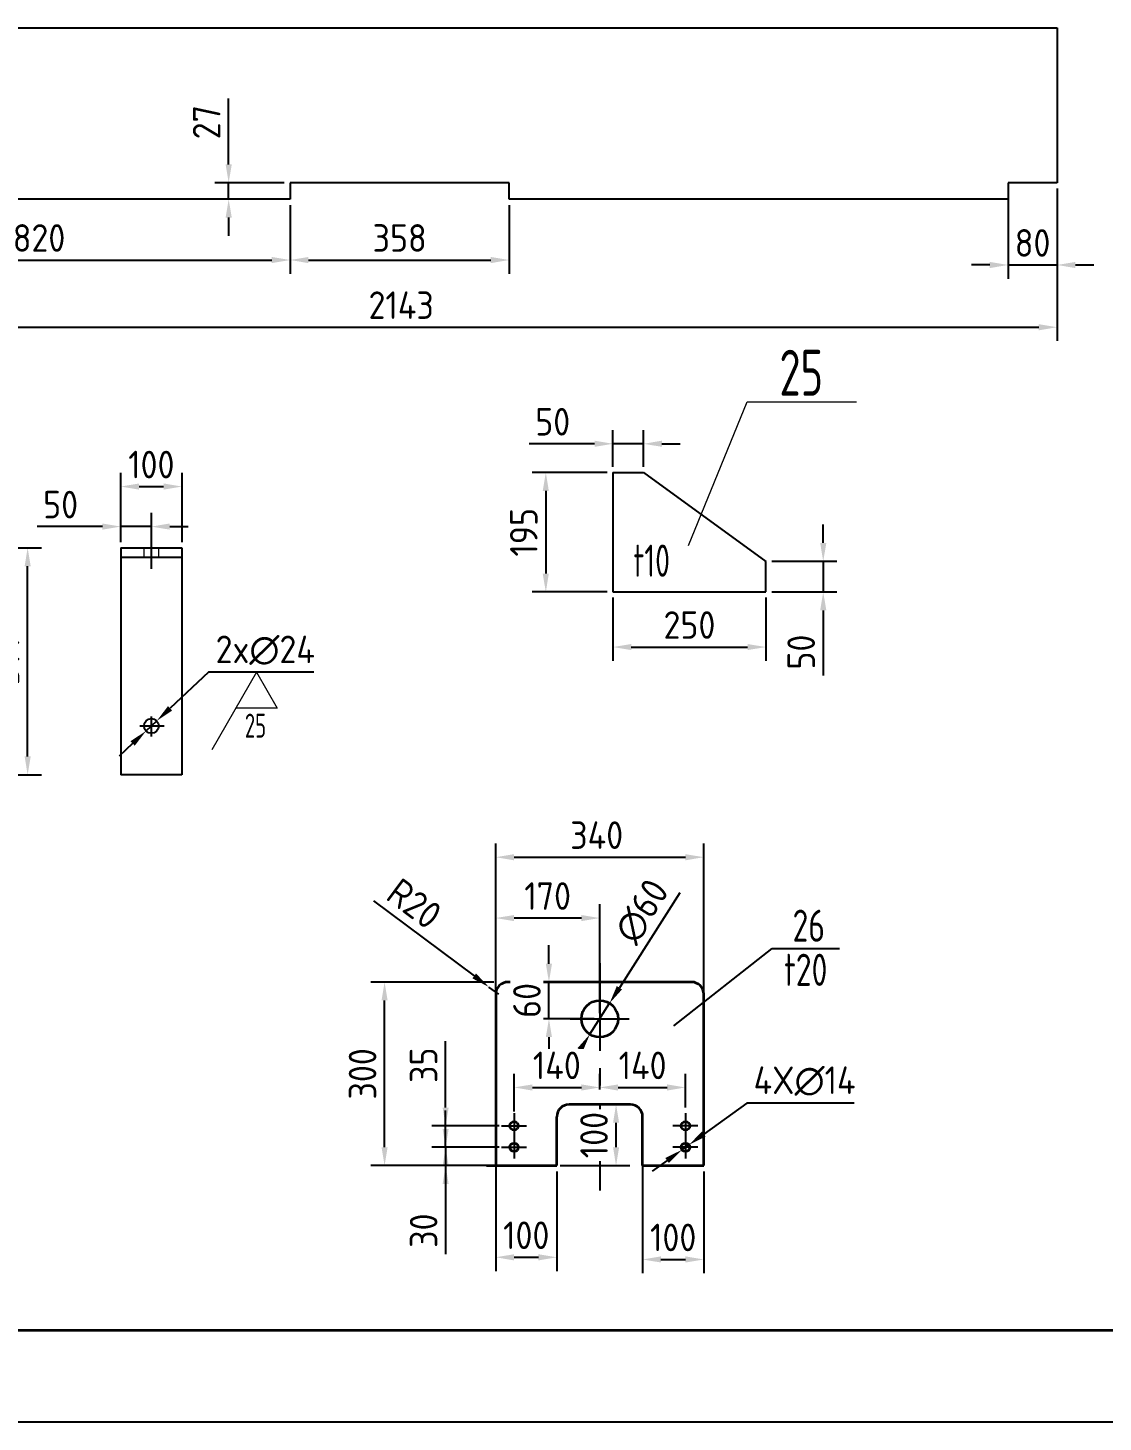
# Model space of a CAD drawing. Header units: millimetres. Extents: x 1747 to 2588, y -325 to 269.
# Drawn here: x 2200.6 to 2317.7, y -324.6 to -172.7 of the extents above; entities that cross this region are included whole.
import ezdxf
from ezdxf.enums import TextEntityAlignment as Align

# ---------------------------------------------------------------- set-up
doc = ezdxf.new("R2010")
doc.units = ezdxf.units.MM
doc.linetypes.add('CENTER', pattern=[50.8, 31.75, -6.35, 6.35, -6.35])
doc.linetypes.add('DASHED', pattern=[0.75, 0.5, -0.25])
for name, color, linetype, lineweight in [('1粗实线', 7, 'Continuous', 35), ('4虚线', 2, 'DASHED', 18), ('6标注', 6, 'Continuous', 18), ('中心线', 1, 'CENTER', 25)]:
    doc.layers.add(name, color=color, linetype=linetype, lineweight=lineweight)
for name, color, linetype in [('2细实线', 3, 'Continuous'), ('3中心线', 1, 'CENTER'), ('细实线', 2, 'Continuous')]:
    doc.layers.add(name, color=color, linetype=linetype)
doc.styles.add('GB字体', font='isocp.shx', dxfattribs={"width": 0.7, "bigfont": 'gbcbig.shx'})
doc.styles.add('wh_1', font='isocp.shx', dxfattribs={"bigfont": 'gbcbig.shx'})
doc.dimstyles.new('ISO-15', dxfattribs={"dimtxt": 3, "dimasz": 2, "dimexe": 1.5, "dimexo": 0.625, "dimgap": 0.9, "dimtad": 1, "dimlfac": 15, "dimdsep": 46, "dimtxsty": 'wh_1', "dimcen": 2.5, "dimadec": 0, "dimazin": 0, "dimtfac": 1, "dimtmove": 0, "dimatfit": 3, "dimfxl": 0.2, "dimtfill": 1, "dimarcsym": 0})
doc.dimstyles.new('ISO-15$3', dxfattribs={"dimtxt": 3, "dimasz": 2, "dimexe": 1.5, "dimexo": 0.625, "dimgap": 0.9, "dimtad": 1, "dimtih": 1, "dimtoh": 1, "dimlfac": 15, "dimdsep": 46, "dimtxsty": 'wh_1', "dimcen": 2.5, "dimadec": 0, "dimazin": 0, "dimtfac": 1, "dimtmove": 0, "dimatfit": 3, "dimfxl": 0.2, "dimtfill": 1, "dimarcsym": 0})

# ---------------------------------------------------------------- blocks, each defined once
blk = doc.blocks.new('WH_图框_A1')
at = {"layer": '1粗实线'}
blk.add_line((-806, 0), (0, 0), dxfattribs=at)
at = {"layer": '2细实线'}
blk.add_line((10, -10), (-831, -10), dxfattribs=at)
blk = doc.blocks.new('*D103')
at = {"layer": '6标注', "color": 0, "lineweight": -2, "ltscale": 0.2, "transparency": 16777216}
for p, q in [((2174.49, -192.03), (2174.49, -199.52)), ((2229.16, -192.03), (2229.16, -199.52)), ((2176.49, -198.02), (2227.16, -198.02))]:
    blk.add_line(p, q, dxfattribs=at)
at = {"layer": '6标注', "color": 0, "ltscale": 0.2, "transparency": 16777216}
for points in [[(2176.49, -197.69), (2176.49, -198.36), (2174.49, -198.02)], [(2227.16, -197.69), (2227.16, -198.36), (2229.16, -198.02)]]:
    blk.add_solid(points, dxfattribs=at)
at = {"layer": 'Defpoints', "color": 0, "ltscale": 0.2, "transparency": 16777216}
for p in [(2174.49, -191.4), (2229.16, -191.4), (2229.16, -198.02)]:
    blk.add_point(p, dxfattribs=at)
at = {"layer": '6标注', "color": 0, "ltscale": 0.2, "transparency": 16777216, "insert": (2201.82, -195.62), "char_height": 3, "attachment_point": 5, "style": 'wh_1', "bg_fill": 3, "box_fill_scale": 1.1, "bg_fill_color": 256, "bg_fill_true_color": 13158600, "bg_fill_transparency": 0}
blk.add_mtext('820', dxfattribs=at)
blk = doc.blocks.new('*D104')
at = {"layer": '6标注', "color": 0, "lineweight": -2, "ltscale": 0.2, "transparency": 16777216}
for p, q in [((2229.16, -192.03), (2229.16, -199.52)), ((2253.02, -192.03), (2253.02, -199.52)), ((2231.16, -198.02), (2251.02, -198.02))]:
    blk.add_line(p, q, dxfattribs=at)
at = {"layer": '6标注', "color": 0, "ltscale": 0.2, "transparency": 16777216}
for points in [[(2231.16, -197.69), (2231.16, -198.36), (2229.16, -198.02)], [(2251.02, -197.69), (2251.02, -198.36), (2253.02, -198.02)]]:
    blk.add_solid(points, dxfattribs=at)
at = {"layer": 'Defpoints', "color": 0, "ltscale": 0.2, "transparency": 16777216}
for p in [(2229.16, -191.4), (2253.02, -191.4), (2253.02, -198.02)]:
    blk.add_point(p, dxfattribs=at)
at = {"layer": '6标注', "color": 0, "ltscale": 0.2, "transparency": 16777216, "insert": (2241.09, -195.62), "char_height": 3, "attachment_point": 5, "style": 'wh_1', "bg_fill": 3, "box_fill_scale": 1.1, "bg_fill_color": 256, "bg_fill_true_color": 13158600, "bg_fill_transparency": 0}
blk.add_mtext('358', dxfattribs=at)
blk = doc.blocks.new('*D106')
at = {"layer": '6标注', "color": 0, "lineweight": -2, "ltscale": 0.2, "transparency": 16777216}
for p, q in [((2169.82, -190.23), (2169.82, -206.84)), ((2312.69, -190.23), (2312.69, -206.84)), ((2171.82, -205.34), (2310.69, -205.34))]:
    blk.add_line(p, q, dxfattribs=at)
at = {"layer": '6标注', "color": 0, "ltscale": 0.2, "transparency": 16777216}
for points in [[(2171.82, -205.01), (2171.82, -205.68), (2169.82, -205.34)], [(2310.69, -205.01), (2310.69, -205.68), (2312.69, -205.34)]]:
    blk.add_solid(points, dxfattribs=at)
at = {"layer": 'Defpoints', "color": 0, "ltscale": 0.2, "transparency": 16777216}
for p in [(2169.82, -189.6), (2312.69, -189.6), (2312.69, -205.34)]:
    blk.add_point(p, dxfattribs=at)
at = {"layer": '6标注', "color": 0, "ltscale": 0.2, "transparency": 16777216, "insert": (2241.26, -202.94), "char_height": 3, "attachment_point": 5, "style": 'wh_1', "bg_fill": 3, "box_fill_scale": 1.1, "bg_fill_color": 256, "bg_fill_true_color": 13158600, "bg_fill_transparency": 0}
blk.add_mtext('2143', dxfattribs=at)
blk = doc.blocks.new('*D108')
at = {"layer": '6标注', "color": 0, "lineweight": -2, "ltscale": 0.2, "transparency": 16777216}
for p, q in [((2307.36, -190.23), (2307.36, -200.06)), ((2312.69, -190.23), (2312.69, -200.06)), ((2305.36, -198.56), (2303.36, -198.56)), ((2307.36, -198.56), (2312.69, -198.56)), ((2314.69, -198.56), (2316.69, -198.56))]:
    blk.add_line(p, q, dxfattribs=at)
at = {"layer": '6标注', "color": 0, "ltscale": 0.2, "transparency": 16777216}
for points in [[(2305.36, -198.23), (2305.36, -198.9), (2307.36, -198.56)], [(2314.69, -198.23), (2314.69, -198.9), (2312.69, -198.56)]]:
    blk.add_solid(points, dxfattribs=at)
at = {"layer": 'Defpoints', "color": 0, "ltscale": 0.2, "transparency": 16777216}
for p in [(2307.36, -189.6), (2312.69, -189.6)]:
    blk.add_point(p, dxfattribs=at)
at = {"layer": '6标注', "color": 0, "ltscale": 0.2, "transparency": 16777216, "insert": (2310.02, -196.16), "char_height": 3, "attachment_point": 5, "style": 'wh_1', "bg_fill": 3, "box_fill_scale": 1.1, "bg_fill_color": 256, "bg_fill_true_color": 13158600, "bg_fill_transparency": 0}
blk.add_mtext('80', dxfattribs=at)
at = {"layer": 'Defpoints', "color": 0, "ltscale": 0.2, "transparency": 16777216}
blk.add_point((2312.69, -198.56), dxfattribs=at)
blk = doc.blocks.new('*D87')
at = {"layer": '6标注', "color": 0, "lineweight": -2, "ltscale": 0.2, "transparency": 16777216}
for p, q in [((2222.47, -187.6), (2222.47, -180.43)), ((2228.53, -189.6), (2220.97, -189.6)), ((2222.47, -191.4), (2222.47, -189.6)), ((2228.53, -191.4), (2220.97, -191.4)), ((2222.47, -193.4), (2222.47, -195.4))]:
    blk.add_line(p, q, dxfattribs=at)
at = {"layer": '6标注', "color": 0, "ltscale": 0.2, "transparency": 16777216}
for points in [[(2222.14, -187.6), (2222.81, -187.6), (2222.47, -189.6)], [(2222.14, -193.4), (2222.81, -193.4), (2222.47, -191.4)]]:
    blk.add_solid(points, dxfattribs=at)
at = {"layer": 'Defpoints', "color": 0, "ltscale": 0.2, "transparency": 16777216}
for p in [(2229.16, -189.6), (2222.47, -191.4), (2229.16, -191.4)]:
    blk.add_point(p, dxfattribs=at)
at = {"layer": '6标注', "color": 0, "ltscale": 0.2, "transparency": 16777216, "insert": (2220.07, -183.01), "char_height": 3, "attachment_point": 5, "rotation": 90, "style": 'wh_1', "bg_fill": 3, "box_fill_scale": 1.1, "bg_fill_color": 256, "bg_fill_true_color": 13158600, "bg_fill_transparency": 0}
blk.add_mtext('27', dxfattribs=at)
blk = doc.blocks.new('*D72')
at = {"layer": '6标注', "color": 0, "lineweight": -2, "ltscale": 0.2, "transparency": 16777216}
for p, q in [((2185.27, -229.37), (2202.08, -229.37)), ((2200.58, -252.1), (2200.58, -231.37)), ((2190, -254.1), (2202.08, -254.1))]:
    blk.add_line(p, q, dxfattribs=at)
at = {"layer": '6标注', "color": 0, "ltscale": 0.2, "transparency": 16777216}
for points in [[(2200.25, -231.37), (2200.91, -231.37), (2200.58, -229.37)], [(2200.25, -252.1), (2200.91, -252.1), (2200.58, -254.1)]]:
    blk.add_solid(points, dxfattribs=at)
at = {"layer": 'Defpoints', "color": 0, "ltscale": 0.2, "transparency": 16777216}
for p in [(2184.65, -229.37), (2200.58, -229.37), (2189.38, -254.1)]:
    blk.add_point(p, dxfattribs=at)
at = {"layer": '6标注', "color": 0, "ltscale": 0.2, "transparency": 16777216, "insert": (2198.18, -241.74), "char_height": 3, "attachment_point": 5, "rotation": 90, "style": 'wh_1', "bg_fill": 3, "box_fill_scale": 1.1, "bg_fill_color": 256, "bg_fill_true_color": 13158600, "bg_fill_transparency": 0}
blk.add_mtext('371', dxfattribs=at)
blk = doc.blocks.new('*D74')
at = {"layer": '6标注', "color": 0, "lineweight": -2, "ltscale": 0.2, "transparency": 16777216}
for p, q in [((2210.72, -228.74), (2210.72, -225.56)), ((2214.05, -228.74), (2214.05, -225.56)), ((2208.72, -227.06), (2201.62, -227.06)), ((2214.05, -227.06), (2210.72, -227.06)), ((2216.05, -227.06), (2218.05, -227.06))]:
    blk.add_line(p, q, dxfattribs=at)
at = {"layer": '6标注', "color": 0, "ltscale": 0.2, "transparency": 16777216}
for points in [[(2208.72, -226.72), (2208.72, -227.39), (2210.72, -227.06)], [(2216.05, -226.72), (2216.05, -227.39), (2214.05, -227.06)]]:
    blk.add_solid(points, dxfattribs=at)
at = {"layer": 'Defpoints', "color": 0, "ltscale": 0.2, "transparency": 16777216}
for p in [(2210.72, -227.06), (2210.72, -229.37), (2214.05, -229.37)]:
    blk.add_point(p, dxfattribs=at)
at = {"layer": '6标注', "color": 0, "ltscale": 0.2, "transparency": 16777216, "insert": (2204.17, -224.66), "char_height": 3, "attachment_point": 5, "style": 'wh_1', "bg_fill": 3, "box_fill_scale": 1.1, "bg_fill_color": 256, "bg_fill_true_color": 13158600, "bg_fill_transparency": 0}
blk.add_mtext('50', dxfattribs=at)
blk = doc.blocks.new('*D75')
at = {"layer": '6标注', "color": 0, "lineweight": -2, "ltscale": 0.2, "transparency": 16777216}
for p, q in [((2210.72, -228.74), (2210.72, -221.2)), ((2217.39, -228.74), (2217.39, -221.2)), ((2212.72, -222.7), (2215.39, -222.7))]:
    blk.add_line(p, q, dxfattribs=at)
at = {"layer": '6标注', "color": 0, "ltscale": 0.2, "transparency": 16777216}
for points in [[(2212.72, -222.36), (2212.72, -223.03), (2210.72, -222.7)], [(2215.39, -222.36), (2215.39, -223.03), (2217.39, -222.7)]]:
    blk.add_solid(points, dxfattribs=at)
at = {"layer": 'Defpoints', "color": 0, "ltscale": 0.2, "transparency": 16777216}
for p in [(2210.72, -229.37), (2217.39, -229.37)]:
    blk.add_point(p, dxfattribs=at)
at = {"layer": '6标注', "color": 0, "ltscale": 0.2, "transparency": 16777216, "insert": (2214.05, -220.3), "char_height": 3, "attachment_point": 5, "style": 'wh_1', "bg_fill": 3, "box_fill_scale": 1.1, "bg_fill_color": 256, "bg_fill_true_color": 13158600, "bg_fill_transparency": 0}
blk.add_mtext('100', dxfattribs=at)
at = {"layer": 'Defpoints', "color": 0, "ltscale": 0.2, "transparency": 16777216}
blk.add_point((2217.39, -222.7), dxfattribs=at)
blk = doc.blocks.new('*D76')
at = {"layer": '6标注', "color": 0, "lineweight": -2, "ltscale": 0.2, "transparency": 16777216}
for p, q in [((2220.27, -242.93), (2216.09, -246.85)), ((2231.75, -242.93), (2220.27, -242.93)), ((2213.47, -249.32), (2214.64, -248.22)), ((2212.01, -250.68), (2210.55, -252.05))]:
    blk.add_line(p, q, dxfattribs=at)
at = {"layer": '6标注', "color": 0, "ltscale": 0.2, "transparency": 16777216}
for points in [[(2215.87, -246.61), (2216.32, -247.1), (2214.64, -248.22)], [(2211.78, -250.44), (2212.24, -250.93), (2213.47, -249.32)]]:
    blk.add_solid(points, dxfattribs=at)
at = {"layer": 'Defpoints', "color": 0, "ltscale": 0.2, "transparency": 16777216}
for p in [(2214.64, -248.22), (2213.47, -249.32)]:
    blk.add_point(p, dxfattribs=at)
at = {"layer": '6标注', "color": 0, "ltscale": 0.2, "transparency": 16777216, "insert": (2226.46, -240.53), "char_height": 3, "attachment_point": 5, "style": 'wh_1', "bg_fill": 3, "box_fill_scale": 1.1, "bg_fill_color": 256, "bg_fill_true_color": 13158600, "bg_fill_transparency": 0}
blk.add_mtext('2x∅24', dxfattribs=at)
blk = doc.blocks.new('去除材料粗糙度数值（反向）')
at = {"layer": '6标注', "ltscale": 0.5}
for p, q in [((-0.01, -0.02), (6.49, 11.24)), ((-0.01, -0.02), (-3.01, 5.17)), ((-3.01, 5.17), (2.99, 5.17))]:
    blk.add_line(p, q, dxfattribs=at)
at = {"layer": '6标注', "ltscale": 0.5, "style": 'GB字体', "width": 0.7}
blk.add_attdef('B', text='', height=3.5, rotation=180, dxfattribs=at).set_placement((0.15, 7.73), align=Align.MIDDLE)
blk = doc.blocks.new('*D396')
at = {"layer": '6标注', "color": 0, "lineweight": -2, "transparency": 16777216}
for p, q in [((2251.55, -296.85), (2251.55, -308.15)), ((2258.21, -297.3), (2258.21, -308.15)), ((2253.55, -306.65), (2256.21, -306.65))]:
    blk.add_line(p, q, dxfattribs=at)
at = {"layer": '6标注', "color": 0, "transparency": 16777216}
for points in [[(2253.55, -306.32), (2253.55, -306.99), (2251.55, -306.65)], [(2256.21, -306.32), (2256.21, -306.99), (2258.21, -306.65)]]:
    blk.add_solid(points, dxfattribs=at)
at = {"layer": 'Defpoints', "color": 0, "transparency": 16777216}
for p in [(2251.55, -296.23), (2258.21, -296.67)]:
    blk.add_point(p, dxfattribs=at)
at = {"layer": '6标注', "color": 0, "transparency": 16777216, "insert": (2254.88, -304.25), "char_height": 3, "attachment_point": 5, "style": 'wh_1', "bg_fill": 3, "box_fill_scale": 1.1, "bg_fill_color": 256, "bg_fill_true_color": 13158600, "bg_fill_transparency": 0}
blk.add_mtext('100', dxfattribs=at)
at = {"layer": 'Defpoints', "color": 0, "transparency": 16777216}
blk.add_point((2258.21, -306.65), dxfattribs=at)
blk = doc.blocks.new('*D397')
at = {"layer": '6标注', "color": 0, "lineweight": -2, "transparency": 16777216}
for p, q in [((2267.55, -296.5), (2267.55, -308.39)), ((2274.21, -297.3), (2274.21, -308.39)), ((2269.55, -306.89), (2272.21, -306.89))]:
    blk.add_line(p, q, dxfattribs=at)
at = {"layer": '6标注', "color": 0, "transparency": 16777216}
for points in [[(2269.55, -306.55), (2269.55, -307.22), (2267.55, -306.89)], [(2272.21, -306.55), (2272.21, -307.22), (2274.21, -306.89)]]:
    blk.add_solid(points, dxfattribs=at)
at = {"layer": 'Defpoints', "color": 0, "transparency": 16777216}
for p in [(2267.55, -295.87), (2274.21, -296.67)]:
    blk.add_point(p, dxfattribs=at)
at = {"layer": '6标注', "color": 0, "transparency": 16777216, "insert": (2270.88, -304.49), "char_height": 3, "attachment_point": 5, "style": 'wh_1', "bg_fill": 3, "box_fill_scale": 1.1, "bg_fill_color": 256, "bg_fill_true_color": 13158600, "bg_fill_transparency": 0}
blk.add_mtext('100', dxfattribs=at)
at = {"layer": 'Defpoints', "color": 0, "transparency": 16777216}
blk.add_point((2274.21, -306.89), dxfattribs=at)
blk = doc.blocks.new('*D398')
at = {"layer": '6标注', "color": 0, "lineweight": -2, "transparency": 16777216}
for p, q in [((2251.55, -280.05), (2251.55, -268.2)), ((2262.88, -280.05), (2262.88, -268.2)), ((2260.88, -269.7), (2253.55, -269.7))]:
    blk.add_line(p, q, dxfattribs=at)
at = {"layer": '6标注', "color": 0, "transparency": 16777216}
for points in [[(2253.55, -269.37), (2253.55, -270.03), (2251.55, -269.7)], [(2260.88, -269.37), (2260.88, -270.03), (2262.88, -269.7)]]:
    blk.add_solid(points, dxfattribs=at)
at = {"layer": 'Defpoints', "color": 0, "transparency": 16777216}
for p in [(2251.55, -269.7), (2251.55, -280.67), (2262.88, -280.67)]:
    blk.add_point(p, dxfattribs=at)
at = {"layer": '6标注', "color": 0, "transparency": 16777216, "insert": (2257.21, -267.3), "char_height": 3, "attachment_point": 5, "style": 'wh_1', "bg_fill": 3, "box_fill_scale": 1.1, "bg_fill_color": 256, "bg_fill_true_color": 13158600, "bg_fill_transparency": 0}
blk.add_mtext('170', dxfattribs=at)
blk = doc.blocks.new('*D399')
at = {"layer": '6标注', "color": 0, "lineweight": -2, "transparency": 16777216}
for p, q in [((2251.55, -280.05), (2251.55, -261.57)), ((2274.21, -280.05), (2274.21, -261.57)), ((2253.55, -263.07), (2272.21, -263.07))]:
    blk.add_line(p, q, dxfattribs=at)
at = {"layer": '6标注', "color": 0, "transparency": 16777216}
for points in [[(2253.55, -262.74), (2253.55, -263.41), (2251.55, -263.07)], [(2272.21, -262.74), (2272.21, -263.41), (2274.21, -263.07)]]:
    blk.add_solid(points, dxfattribs=at)
at = {"layer": 'Defpoints', "color": 0, "transparency": 16777216}
for p in [(2274.21, -263.07), (2251.55, -280.67), (2274.21, -280.67)]:
    blk.add_point(p, dxfattribs=at)
at = {"layer": '6标注', "color": 0, "transparency": 16777216, "insert": (2262.55, -260.67), "char_height": 3, "attachment_point": 5, "style": 'wh_1', "bg_fill": 3, "box_fill_scale": 1.1, "bg_fill_color": 256, "bg_fill_true_color": 13158600, "bg_fill_transparency": 0}
blk.add_mtext('340', dxfattribs=at)
blk = doc.blocks.new('*D400')
at = {"layer": '6标注', "color": 0, "lineweight": -2, "transparency": 16777216}
for p, q in [((2257.35, -274.67), (2257.35, -272.67)), ((2262.26, -276.67), (2255.85, -276.67)), ((2257.35, -280.67), (2257.35, -276.67)), ((2262.26, -280.67), (2255.85, -280.67)), ((2257.35, -282.67), (2257.35, -284.67))]:
    blk.add_line(p, q, dxfattribs=at)
at = {"layer": '6标注', "color": 0, "transparency": 16777216}
for points in [[(2257.01, -274.67), (2257.68, -274.67), (2257.35, -276.67)], [(2257.01, -282.67), (2257.68, -282.67), (2257.35, -280.67)]]:
    blk.add_solid(points, dxfattribs=at)
at = {"layer": 'Defpoints', "color": 0, "transparency": 16777216}
for p in [(2262.88, -276.67), (2262.88, -280.67)]:
    blk.add_point(p, dxfattribs=at)
at = {"layer": '6标注', "color": 0, "transparency": 16777216, "insert": (2254.95, -278.67), "char_height": 3, "attachment_point": 5, "rotation": 90, "style": 'wh_1', "bg_fill": 3, "box_fill_scale": 1.1, "bg_fill_color": 256, "bg_fill_true_color": 13158600, "bg_fill_transparency": 0}
blk.add_mtext('60', dxfattribs=at)
at = {"layer": 'Defpoints', "color": 0, "transparency": 16777216}
blk.add_point((2257.35, -276.67), dxfattribs=at)
blk = doc.blocks.new('*D401')
at = {"layer": '6标注', "color": 0, "lineweight": -2, "transparency": 16777216}
for p, q in [((2271.59, -266.95), (2265.03, -277.29)), ((2261.81, -282.36), (2263.95, -278.98)), ((2260.74, -284.05), (2259.67, -285.74))]:
    blk.add_line(p, q, dxfattribs=at)
at = {"layer": '6标注', "color": 0, "transparency": 16777216}
for points in [[(2264.74, -277.11), (2265.31, -277.47), (2263.95, -278.98)], [(2260.46, -283.87), (2261.02, -284.23), (2261.81, -282.36)]]:
    blk.add_solid(points, dxfattribs=at)
at = {"layer": 'Defpoints', "color": 0, "transparency": 16777216}
for p in [(2263.95, -278.98), (2261.81, -282.36)]:
    blk.add_point(p, dxfattribs=at)
at = {"layer": '6标注', "color": 0, "transparency": 16777216, "insert": (2267.47, -268.96), "char_height": 3, "attachment_point": 5, "rotation": 57.5924, "style": 'wh_1', "bg_fill": 3, "box_fill_scale": 1.1, "bg_fill_color": 256, "bg_fill_true_color": 13158600, "bg_fill_transparency": 0}
blk.add_mtext('∅60', dxfattribs=at)
blk = doc.blocks.new('*D402')
at = {"layer": '6标注', "color": 0, "lineweight": -2, "transparency": 16777216}
for p, q in [((2246.1, -292.67), (2246.1, -290.67)), ((2251.92, -294.67), (2244.6, -294.67)), ((2246.1, -294.67), (2246.1, -296.67)), ((2251.95, -296.67), (2244.6, -296.67)), ((2246.1, -298.67), (2246.1, -306.3))]:
    blk.add_line(p, q, dxfattribs=at)
at = {"layer": '6标注', "color": 0, "transparency": 16777216}
for points in [[(2245.77, -292.67), (2246.43, -292.67), (2246.1, -294.67)], [(2245.77, -298.67), (2246.43, -298.67), (2246.1, -296.67)]]:
    blk.add_solid(points, dxfattribs=at)
at = {"layer": 'Defpoints', "color": 0, "transparency": 16777216}
for p in [(2246.1, -294.67), (2252.55, -294.67), (2252.58, -296.67)]:
    blk.add_point(p, dxfattribs=at)
at = {"layer": '6标注', "color": 0, "transparency": 16777216, "insert": (2243.7, -303.75), "char_height": 3, "attachment_point": 5, "rotation": 90, "style": 'wh_1', "bg_fill": 3, "box_fill_scale": 1.1, "bg_fill_color": 256, "bg_fill_true_color": 13158600, "bg_fill_transparency": 0}
blk.add_mtext('30', dxfattribs=at)
blk = doc.blocks.new('*D403')
at = {"layer": '6标注', "color": 0, "lineweight": -2, "transparency": 16777216}
for p, q in [((2246.1, -290.34), (2246.1, -283.11)), ((2251.92, -292.34), (2244.6, -292.34)), ((2246.1, -294.67), (2246.1, -292.34)), ((2250.97, -294.67), (2244.6, -294.67)), ((2246.1, -296.67), (2246.1, -298.67))]:
    blk.add_line(p, q, dxfattribs=at)
at = {"layer": '6标注', "color": 0, "transparency": 16777216}
for points in [[(2245.77, -290.34), (2246.43, -290.34), (2246.1, -292.34)], [(2245.77, -296.67), (2246.43, -296.67), (2246.1, -294.67)]]:
    blk.add_solid(points, dxfattribs=at)
at = {"layer": 'Defpoints', "color": 0, "transparency": 16777216}
for p in [(2246.1, -292.34), (2252.55, -292.34), (2251.6, -294.67)]:
    blk.add_point(p, dxfattribs=at)
at = {"layer": '6标注', "color": 0, "transparency": 16777216, "insert": (2243.7, -285.73), "char_height": 3, "attachment_point": 5, "rotation": 90, "style": 'wh_1', "bg_fill": 3, "box_fill_scale": 1.1, "bg_fill_color": 256, "bg_fill_true_color": 13158600, "bg_fill_transparency": 0}
blk.add_mtext('35', dxfattribs=at)
blk = doc.blocks.new('*D391')
at = {"layer": '6标注', "color": 0, "lineweight": -2, "transparency": 16777216}
for p, q in [((2263.51, -290), (2266.16, -290)), ((2264.66, -294.67), (2264.66, -292)), ((2258.57, -296.67), (2266.16, -296.67))]:
    blk.add_line(p, q, dxfattribs=at)
at = {"layer": '6标注', "color": 0, "transparency": 16777216}
for points in [[(2264.33, -292), (2264.99, -292), (2264.66, -290)], [(2264.33, -294.67), (2264.99, -294.67), (2264.66, -296.67)]]:
    blk.add_solid(points, dxfattribs=at)
at = {"layer": 'Defpoints', "color": 0, "transparency": 16777216}
blk.add_point((2257.94, -296.67), dxfattribs=at)
at = {"layer": '6标注', "color": 0, "transparency": 16777216, "insert": (2262.26, -293.34), "char_height": 3, "attachment_point": 5, "rotation": 90, "style": 'wh_1', "bg_fill": 3, "box_fill_scale": 1.1, "bg_fill_color": 256, "bg_fill_true_color": 13158600, "bg_fill_transparency": 0}
blk.add_mtext('100', dxfattribs=at)
at = {"layer": 'Defpoints', "color": 0, "transparency": 16777216}
for p in [(2262.88, -290), (2264.66, -290)]:
    blk.add_point(p, dxfattribs=at)
blk = doc.blocks.new('*D392')
at = {"layer": '6标注', "color": 0, "lineweight": -2, "transparency": 16777216}
for p, q in [((2278.89, -289.86), (2274.22, -293.23)), ((2290.59, -289.86), (2278.89, -289.86)), ((2271.84, -294.94), (2272.59, -294.4)), ((2270.21, -296.11), (2268.59, -297.28))]:
    blk.add_line(p, q, dxfattribs=at)
at = {"layer": '6标注', "color": 0, "transparency": 16777216}
for points in [[(2274.02, -292.96), (2274.41, -293.5), (2272.59, -294.4)], [(2270.02, -295.84), (2270.41, -296.38), (2271.84, -294.94)]]:
    blk.add_solid(points, dxfattribs=at)
at = {"layer": 'Defpoints', "color": 0, "transparency": 16777216}
for p in [(2272.59, -294.4), (2271.84, -294.94)]:
    blk.add_point(p, dxfattribs=at)
at = {"layer": '6标注', "color": 0, "transparency": 16777216, "insert": (2285.19, -287.46), "char_height": 3, "attachment_point": 5, "style": 'wh_1', "bg_fill": 3, "box_fill_scale": 1.1, "bg_fill_color": 256, "bg_fill_true_color": 13158600, "bg_fill_transparency": 0}
blk.add_mtext('4X∅14', dxfattribs=at)
blk = doc.blocks.new('*D393')
at = {"layer": '6标注', "color": 0, "lineweight": -2, "transparency": 16777216}
for p, q in [((2253.55, -290.78), (2253.55, -286.65)), ((2262.88, -288.37), (2262.88, -286.65)), ((2255.55, -288.15), (2260.88, -288.15))]:
    blk.add_line(p, q, dxfattribs=at)
at = {"layer": '6标注', "color": 0, "transparency": 16777216}
for points in [[(2255.55, -287.82), (2255.55, -288.49), (2253.55, -288.15)], [(2260.88, -287.82), (2260.88, -288.49), (2262.88, -288.15)]]:
    blk.add_solid(points, dxfattribs=at)
at = {"layer": 'Defpoints', "color": 0, "transparency": 16777216}
for p in [(2262.88, -288.15), (2262.88, -288.99), (2253.55, -291.4)]:
    blk.add_point(p, dxfattribs=at)
at = {"layer": '6标注', "color": 0, "transparency": 16777216, "insert": (2258.21, -285.75), "char_height": 3, "attachment_point": 5, "style": 'wh_1', "bg_fill": 3, "box_fill_scale": 1.1, "bg_fill_color": 256, "bg_fill_true_color": 13158600, "bg_fill_transparency": 0}
blk.add_mtext('140', dxfattribs=at)
blk = doc.blocks.new('*D394')
at = {"layer": '6标注', "color": 0, "lineweight": -2, "transparency": 16777216}
for p, q in [((2262.88, -288.37), (2262.88, -286.65)), ((2272.21, -290.32), (2272.21, -286.65)), ((2264.88, -288.15), (2270.21, -288.15))]:
    blk.add_line(p, q, dxfattribs=at)
at = {"layer": '6标注', "color": 0, "transparency": 16777216}
for points in [[(2264.88, -287.82), (2264.88, -288.49), (2262.88, -288.15)], [(2270.21, -287.82), (2270.21, -288.49), (2272.21, -288.15)]]:
    blk.add_solid(points, dxfattribs=at)
at = {"layer": 'Defpoints', "color": 0, "transparency": 16777216}
for p in [(2272.21, -288.15), (2262.88, -288.99), (2272.21, -290.94)]:
    blk.add_point(p, dxfattribs=at)
at = {"layer": '6标注', "color": 0, "transparency": 16777216, "insert": (2267.55, -285.75), "char_height": 3, "attachment_point": 5, "style": 'wh_1', "bg_fill": 3, "box_fill_scale": 1.1, "bg_fill_color": 256, "bg_fill_true_color": 13158600, "bg_fill_transparency": 0}
blk.add_mtext('140', dxfattribs=at)
blk = doc.blocks.new('*D395')
at = {"layer": '6标注', "color": 0, "lineweight": -2, "transparency": 16777216}
for p, q in [((2251.36, -276.67), (2237.95, -276.67)), ((2239.45, -294.67), (2239.45, -278.67)), ((2249.92, -296.67), (2237.95, -296.67))]:
    blk.add_line(p, q, dxfattribs=at)
at = {"layer": '6标注', "color": 0, "transparency": 16777216}
for points in [[(2239.12, -278.67), (2239.78, -278.67), (2239.45, -276.67)], [(2239.12, -294.67), (2239.78, -294.67), (2239.45, -296.67)]]:
    blk.add_solid(points, dxfattribs=at)
at = {"layer": 'Defpoints', "color": 0, "transparency": 16777216}
for p in [(2239.45, -276.67), (2251.98, -276.67), (2250.55, -296.67)]:
    blk.add_point(p, dxfattribs=at)
at = {"layer": '6标注', "color": 0, "transparency": 16777216, "insert": (2237.05, -286.67), "char_height": 3, "attachment_point": 5, "rotation": 90, "style": 'wh_1', "bg_fill": 3, "box_fill_scale": 1.1, "bg_fill_color": 256, "bg_fill_true_color": 13158600, "bg_fill_transparency": 0}
blk.add_mtext('300', dxfattribs=at)
blk = doc.blocks.new('*D404')
at = {"layer": '6标注', "color": 0, "lineweight": -2, "transparency": 16777216}
for p, q in [((2238.25, -267.81), (2249.21, -276.01)), ((2251.88, -278), (2250.81, -277.21))]:
    blk.add_line(p, q, dxfattribs=at)
at = {"layer": '6标注', "color": 0, "transparency": 16777216}
blk.add_solid([(2249.41, -275.74), (2249.01, -276.27), (2250.81, -277.21)], dxfattribs=at)
at = {"layer": 'Defpoints', "color": 0, "transparency": 16777216}
for p in [(2250.81, -277.21), (2251.88, -278)]:
    blk.add_point(p, dxfattribs=at)
at = {"layer": '6标注', "color": 0, "transparency": 16777216, "insert": (2242.69, -268.13), "char_height": 3, "attachment_point": 5, "rotation": 323.1899, "style": 'wh_1', "bg_fill": 3, "box_fill_scale": 1.1, "bg_fill_color": 256, "bg_fill_true_color": 13158600, "bg_fill_transparency": 0}
blk.add_mtext('R20', dxfattribs=at)
blk = doc.blocks.new('*D409')
at = {"layer": '6标注', "color": 0, "lineweight": -2, "ltscale": 0.2, "transparency": 16777216}
for p, q in [((2263.69, -221.18), (2255.51, -221.18)), ((2257.01, -223.18), (2257.01, -232.18)), ((2263.69, -234.18), (2255.51, -234.18))]:
    blk.add_line(p, q, dxfattribs=at)
at = {"layer": '6标注', "color": 0, "ltscale": 0.2, "transparency": 16777216}
for points in [[(2256.67, -223.18), (2257.34, -223.18), (2257.01, -221.18)], [(2256.67, -232.18), (2257.34, -232.18), (2257.01, -234.18)]]:
    blk.add_solid(points, dxfattribs=at)
at = {"layer": 'Defpoints', "color": 0, "ltscale": 0.2, "transparency": 16777216}
for p in [(2264.32, -221.18), (2257.01, -234.18), (2264.32, -234.18)]:
    blk.add_point(p, dxfattribs=at)
at = {"layer": '6标注', "color": 7, "ltscale": 0.2, "transparency": 16777216, "insert": (2254.61, -227.68), "char_height": 3, "attachment_point": 5, "rotation": 90, "style": 'wh_1', "bg_fill": 3, "box_fill_scale": 1.1, "bg_fill_color": 256, "bg_fill_true_color": 13158600, "bg_fill_transparency": 0}
blk.add_mtext('195', dxfattribs=at)
blk = doc.blocks.new('*D410')
at = {"layer": '6标注', "color": 0, "lineweight": -2, "ltscale": 0.2, "transparency": 16777216}
for p, q in [((2264.32, -220.55), (2264.32, -216.54)), ((2267.65, -220.55), (2267.65, -216.54)), ((2262.32, -218.04), (2255.21, -218.04)), ((2267.65, -218.04), (2264.32, -218.04)), ((2269.65, -218.04), (2271.65, -218.04))]:
    blk.add_line(p, q, dxfattribs=at)
at = {"layer": '6标注', "color": 0, "ltscale": 0.2, "transparency": 16777216}
for points in [[(2262.32, -217.7), (2262.32, -218.37), (2264.32, -218.04)], [(2269.65, -217.7), (2269.65, -218.37), (2267.65, -218.04)]]:
    blk.add_solid(points, dxfattribs=at)
at = {"layer": 'Defpoints', "color": 0, "ltscale": 0.2, "transparency": 16777216}
for p in [(2264.32, -218.04), (2264.32, -221.18), (2267.65, -221.18)]:
    blk.add_point(p, dxfattribs=at)
at = {"layer": '6标注', "color": 0, "ltscale": 0.2, "transparency": 16777216, "insert": (2257.76, -215.64), "char_height": 3, "attachment_point": 5, "style": 'wh_1', "bg_fill": 3, "box_fill_scale": 1.1, "bg_fill_color": 256, "bg_fill_true_color": 13158600, "bg_fill_transparency": 0}
blk.add_mtext('50', dxfattribs=at)
blk = doc.blocks.new('*D411')
at = {"layer": '6标注', "color": 0, "lineweight": -2, "ltscale": 0.2, "transparency": 16777216}
for p, q in [((2264.32, -234.8), (2264.32, -241.68)), ((2280.98, -234.8), (2280.98, -241.68)), ((2266.32, -240.18), (2278.98, -240.18))]:
    blk.add_line(p, q, dxfattribs=at)
at = {"layer": '6标注', "color": 0, "ltscale": 0.2, "transparency": 16777216}
for points in [[(2266.32, -239.85), (2266.32, -240.51), (2264.32, -240.18)], [(2278.98, -239.85), (2278.98, -240.51), (2280.98, -240.18)]]:
    blk.add_solid(points, dxfattribs=at)
at = {"layer": 'Defpoints', "color": 0, "ltscale": 0.2, "transparency": 16777216}
for p in [(2264.32, -234.18), (2280.98, -234.18), (2280.98, -240.18)]:
    blk.add_point(p, dxfattribs=at)
at = {"layer": '6标注', "color": 0, "ltscale": 0.2, "transparency": 16777216, "insert": (2272.65, -237.78), "char_height": 3, "attachment_point": 5, "style": 'wh_1', "bg_fill": 3, "box_fill_scale": 1.1, "bg_fill_color": 256, "bg_fill_true_color": 13158600, "bg_fill_transparency": 0}
blk.add_mtext('250', dxfattribs=at)
blk = doc.blocks.new('*D412')
at = {"layer": '6标注', "color": 0, "lineweight": -2, "ltscale": 0.2, "transparency": 16777216}
for p, q in [((2287.22, -228.84), (2287.22, -226.84)), ((2281.61, -230.84), (2288.72, -230.84)), ((2287.22, -230.84), (2287.22, -234.18)), ((2281.61, -234.18), (2288.72, -234.18)), ((2287.22, -236.18), (2287.22, -243.28))]:
    blk.add_line(p, q, dxfattribs=at)
at = {"layer": '6标注', "color": 0, "ltscale": 0.2, "transparency": 16777216}
for points in [[(2286.89, -228.84), (2287.56, -228.84), (2287.22, -230.84)], [(2286.89, -236.18), (2287.56, -236.18), (2287.22, -234.18)]]:
    blk.add_solid(points, dxfattribs=at)
at = {"layer": 'Defpoints', "color": 0, "ltscale": 0.2, "transparency": 16777216}
for p in [(2280.98, -230.84), (2280.98, -234.18), (2287.22, -234.18)]:
    blk.add_point(p, dxfattribs=at)
at = {"layer": '6标注', "color": 0, "ltscale": 0.2, "transparency": 16777216, "insert": (2284.82, -240.73), "char_height": 3, "attachment_point": 5, "rotation": 90, "style": 'wh_1', "bg_fill": 3, "box_fill_scale": 1.1, "bg_fill_color": 256, "bg_fill_true_color": 13158600, "bg_fill_transparency": 0}
blk.add_mtext('50', dxfattribs=at)

msp = doc.modelspace()

# ---------------------------------------------------------------- linework, layer by layer
at = {"ltscale": 0.2}
for p, q in [((2169.82322, -172.73558), (2312.68989, -172.73558)), ((2312.68989, -172.73558), (2312.68989, -189.60225)), ((2253.02322, -189.60225), (2229.15656, -189.60225)), ((2229.15656, -189.60225), (2229.15656, -191.40225)), ((2253.02322, -191.40225), (2253.02322, -189.60225)), ((2312.68989, -189.60225), (2307.35656, -189.60225)), ((2307.35656, -189.60225), (2307.35656, -191.40225)), ((2229.15656, -191.40225), (2174.48989, -191.40225)), ((2307.35656, -191.40225), (2253.02322, -191.40225))]:
    msp.add_line(p, q, dxfattribs=at)
at = {"color": 7, "linetype": 'Continuous'}
for p, q in [((2264.31556, -221.17716), (2267.64889, -221.17716)), ((2264.31556, -221.17716), (2264.31556, -234.17716)), ((2267.64889, -221.17716), (2280.98222, -230.84383)), ((2280.98222, -234.17716), (2280.98222, -230.84383)), ((2264.31556, -234.17716), (2280.98222, -234.17716))]:
    msp.add_line(p, q, dxfattribs=at)
for p, q in [((2210.71949, -229.36854), (2210.71949, -254.10187)), ((2210.71949, -229.36854), (2217.38616, -229.36854)), ((2217.38616, -230.43521), (2210.71949, -230.43521)), ((2217.38616, -229.36854), (2217.38616, -254.10187)), ((2217.38616, -254.10187), (2210.71949, -254.10187))]:
    msp.add_line(p, q)
msp.add_circle((2214.05283, -248.76854), 0.8, dxfattribs=at)
at = {"layer": '1粗实线', "linetype": 'Continuous'}
for p, q in [((2272.88125, -276.67061), (2252.88125, -276.67061)), ((2251.54792, -278.00394), (2251.54792, -296.67061)), ((2274.21458, -296.67061), (2274.21458, -278.00394)), ((2266.21458, -290.00394), (2259.54792, -290.00394)), ((2258.21458, -296.67061), (2258.21458, -291.33728)), ((2267.54792, -296.67061), (2267.54792, -291.33728)), ((2250.54792, -296.67061), (2258.21458, -296.67061)), ((2267.54792, -296.67061), (2274.21458, -296.67061))]:
    msp.add_line(p, q, dxfattribs=at)
for centre, radius in [((2262.88125, -280.67061), 2), ((2253.54792, -292.33728), 0.46667), ((2272.21458, -292.33728), 0.46667), ((2253.54792, -294.67061), 0.46667), ((2272.21458, -294.67061), 0.46667)]:
    msp.add_circle(centre, radius, dxfattribs=at)
for centre, start, end in [((2252.88125, -278.00394), 90, 180), ((2272.88125, -278.00394), 0, 90), ((2259.54792, -291.33728), 90, 180), ((2266.21458, -291.33728), 0, 90)]:
    msp.add_arc(centre, 1.33333, start, end, dxfattribs=at)
at = {"layer": '3中心线'}
for p, q in [((2214.05283, -231.64478), (2214.05283, -228.79286)), ((2212.81276, -248.76854), (2215.44693, -248.76854)), ((2214.05283, -249.93688), (2214.05283, -247.75504))]:
    msp.add_line(p, q, dxfattribs=at)
at = {"layer": '4虚线', "ltscale": 5}
for p, q in [((2213.25283, -230.43521), (2213.25283, -229.36854)), ((2214.85283, -230.43521), (2214.85283, -229.36854))]:
    msp.add_line(p, q, dxfattribs=at)
at = {"layer": '中心线', "ltscale": 0.3}
for p, q in [((2273.58192, -292.33728), (2270.84725, -292.33728)), ((2273.58192, -294.67061), (2270.84725, -294.67061))]:
    msp.add_line(p, q, dxfattribs=at)
at = {"layer": '细实线'}
msp.add_line((2281.65865, -273.01117), (2288.98415, -273.01117), dxfattribs=at)

# ---------------------------------------------------------------- block references
at = {"layer": '2细实线', "lineweight": 0}
msp.add_blockref('WH_图框_A1', (2577.74535, -314.60487), dxfattribs=at)

# ---------------------------------------------------------------- texts
at = {"layer": '6标注', "ltscale": 0.2, "style": 'wh_1', "width": 0.75}
for s, height, p in [('25', 5, (2284.82714, -212.79951)), ('t10', 3.5, (2268.53591, -232.51917))]:
    msp.add_text(s, height=height, dxfattribs=at).set_placement(p, align=Align.CENTER)
at = {"layer": '细实线', "style": 'wh_1', "width": 0.8}
for s, p in [('26', (2283.87653, -272.28053)), ('t20', (2282.95254, -277.08693))]:
    msp.add_text(s, height=3.5, dxfattribs=at).set_placement(p)

# ---------------------------------------------------------------- next in the draw order: dimensions: what is measured, and where the dimension line sits
at = {"layer": '6标注', "ltscale": 0.2}
dim = msp.add_linear_dim(base=(2229.15656, -198.02315), p1=(2174.48989, -191.40225), p2=(2229.15656, -191.40225), dimstyle='ISO-15', dxfattribs=at)
dim.commit()
dim.dimension.update_dxf_attribs({"geometry": '*D103', "text_midpoint": (2201.82322, -195.62285)})
dim = msp.add_linear_dim(base=(2257.00609, -234.17716), p1=(2264.31556, -221.17716), p2=(2264.31556, -234.17716), angle=90, dimstyle='ISO-15', override={"dimclrt": 7}, dxfattribs=at)
dim.commit()
dim.dimension.update_dxf_attribs({"geometry": '*D409', "text_midpoint": (2254.60609, -227.67716)})
dim = msp.add_linear_dim(base=(2200.58143, -229.36854), p1=(2189.37855, -254.10187), p2=(2184.64522, -229.36854), angle=90, dimstyle='ISO-15', dxfattribs=at)
dim.commit()
dim.dimension.update_dxf_attribs({"geometry": '*D72', "text_midpoint": (2198.18143, -241.73521)})
dim = msp.add_diameter_dim_2p(p1=(2213.46953, -249.31605), p2=(2214.63612, -248.22103), text='2x<>', dimstyle='ISO-15$3', dxfattribs=at)
dim.commit()
dim.dimension.update_dxf_attribs({"geometry": '*D76', "text_midpoint": (2226.46252, -242.92868), "dimtype": 163})
at = {"layer": '6标注'}
for base, p1, p2, picture, middle in [((2251.54792, -269.70164), (2262.88125, -280.67061), (2251.54792, -280.67061), '*D398', (2257.21458, -267.30164)), ((2274.21458, -306.88637), (2267.54792, -295.8721), (2274.21458, -296.67061), '*D397', (2270.88125, -304.48637)), ((2258.21458, -306.65431), (2251.54792, -296.22661), (2258.21458, -296.67061), '*D396', (2254.88125, -304.25431))]:
    dim = msp.add_linear_dim(base=base, p1=p1, p2=p2, dimstyle='ISO-15', override={"dimclrd": 0, "dimclre": 0, "dimclrt": 0}, dxfattribs=at)
    dim.commit()
    dim.dimension.update_dxf_attribs({"geometry": picture, "text_midpoint": middle})

# ---------------------------------------------------------------- next in the draw order: linework, layer by layer
at = {"layer": '中心线', "ltscale": 0.3}
for p, q in [((2253.54792, -290.94271), (2253.54792, -295.87506)), ((2272.21458, -290.94271), (2272.21458, -295.87506))]:
    msp.add_line(p, q, dxfattribs=at)

# ---------------------------------------------------------------- next in the draw order: block references
at = {"layer": '2细实线', "xscale": 0.75, "yscale": 0.75, "zscale": 0.75, "rotation": 180}
msp.add_blockref('去除材料粗糙度数值（反向）', (2225.50392, -242.94529), dxfattribs=at).add_auto_attribs({'B': '25'})

# ---------------------------------------------------------------- next in the draw order: dimensions: what is measured, and where the dimension line sits
at = {"layer": '6标注', "ltscale": 0.2}
for base, p1, p2, picture, middle in [((2253.02322, -198.02315), (2229.15656, -191.40225), (2253.02322, -191.40225), '*D104', (2241.08989, -195.62315)), ((2264.31556, -218.03652), (2267.64889, -221.17716), (2264.31556, -221.17716), '*D410', (2257.76437, -215.63652)), ((2210.71949, -227.05736), (2214.05283, -229.36854), (2210.71949, -229.36854), '*D74', (2204.16831, -224.65736)), ((2280.98222, -240.18073), (2264.31556, -234.17716), (2280.98222, -234.17716), '*D411', (2272.64889, -237.78044))]:
    dim = msp.add_linear_dim(base=base, p1=p1, p2=p2, dimstyle='ISO-15', dxfattribs=at)
    dim.commit()
    dim.dimension.update_dxf_attribs({"geometry": picture, "text_midpoint": middle})
at = {"layer": '6标注'}
dim = msp.add_linear_dim(base=(2274.21458, -263.07441), p1=(2251.54792, -280.67061), p2=(2274.21458, -280.67061), dimstyle='ISO-15', override={"dimclrd": 0, "dimclre": 0, "dimclrt": 0}, dxfattribs=at)
dim.commit()
dim.dimension.update_dxf_attribs({"geometry": '*D399', "text_midpoint": (2262.54792, -263.07441), "dimtype": 160})
dim = msp.add_linear_dim(base=(2246.10077, -294.67061), p1=(2252.57636, -296.67061), p2=(2252.54792, -294.67061), angle=90, dimstyle='ISO-15', override={"dimclrd": 0, "dimclre": 0, "dimclrt": 0}, dxfattribs=at)
dim.commit()
dim.dimension.update_dxf_attribs({"geometry": '*D402', "text_midpoint": (2246.10077, -303.74909), "dimtype": 160})

# ---------------------------------------------------------------- next in the draw order: dimensions: what is measured, and where the dimension line sits
at = {"layer": '6标注', "ltscale": 0.2}
for base, p1, p2, picture, middle in [((2312.68989, -205.34347), (2169.82322, -189.60225), (2312.68989, -189.60225), '*D106', (2241.25656, -202.94317)), ((2217.38616, -222.69701), (2210.71949, -229.36854), (2217.38616, -229.36854), '*D75', (2214.05283, -220.29701))]:
    dim = msp.add_linear_dim(base=base, p1=p1, p2=p2, dimstyle='ISO-15', dxfattribs=at)
    dim.commit()
    dim.dimension.update_dxf_attribs({"geometry": picture, "text_midpoint": middle})
dim = msp.add_linear_dim(base=(2287.22317, -234.17716), p1=(2280.98222, -230.84383), p2=(2280.98222, -234.17716), angle=90, dimstyle='ISO-15', dxfattribs=at)
dim.commit()
dim.dimension.update_dxf_attribs({"geometry": '*D412', "text_midpoint": (2284.82317, -240.72834)})
at = {"layer": '6标注'}
dim = msp.add_linear_dim(base=(2257.34809, -276.67061), p1=(2262.88125, -280.67061), p2=(2262.88125, -276.67061), angle=90, dimstyle='ISO-15', override={"dimclrd": 0, "dimclre": 0, "dimclrt": 0}, dxfattribs=at)
dim.commit()
dim.dimension.update_dxf_attribs({"geometry": '*D400', "text_midpoint": (2257.34809, -278.67061), "dimtype": 160})

# ---------------------------------------------------------------- next in the draw order: linework, layer by layer
at = {"layer": '6标注', "ltscale": 0.2, "flags": 128}
msp.add_lwpolyline([(2272.56341, -229.12152), (2278.95455, -213.45528), (2290.8257, -213.45528)], dxfattribs=at)

# ---------------------------------------------------------------- next in the draw order: dimensions: what is measured, and where the dimension line sits
at = {"layer": '6标注', "ltscale": 0.2}
dim = msp.add_linear_dim(base=(2222.47276, -191.40225), p1=(2229.15656, -189.60225), p2=(2229.15656, -191.40225), angle=90, dimstyle='ISO-15', dxfattribs=at)
dim.commit()
dim.dimension.update_dxf_attribs({"geometry": '*D87', "text_midpoint": (2222.47276, -183.01416), "dimtype": 160})
dim = msp.add_linear_dim(base=(2312.68989, -198.56416), p1=(2307.35656, -189.60225), p2=(2312.68989, -189.60225), dimstyle='ISO-15', dxfattribs=at)
dim.commit()
dim.dimension.update_dxf_attribs({"geometry": '*D108', "text_midpoint": (2310.02322, -196.16416)})
at = {"layer": '6标注'}
dim = msp.add_diameter_dim_2p(p1=(2261.80937, -282.35912), p2=(2263.95313, -278.9821), dimstyle='ISO-15$3', override={"dimtih": 0, "dimtoh": 0, "dimclrd": 0, "dimclre": 0, "dimclrt": 0}, dxfattribs=at)
dim.commit()
dim.dimension.update_dxf_attribs({"geometry": '*D401', "text_midpoint": (2269.50081, -270.24292), "dimtype": 163})
dim = msp.add_linear_dim(base=(2246.10077, -292.33728), p1=(2251.59886, -294.67061), p2=(2252.54792, -292.33728), angle=90, dimstyle='ISO-15', override={"dimclrd": 0, "dimclre": 0, "dimclrt": 0}, dxfattribs=at)
dim.commit()
dim.dimension.update_dxf_attribs({"geometry": '*D403', "text_midpoint": (2243.70077, -285.72515)})

# ---------------------------------------------------------------- next in the draw order: linework, layer by layer
at = {"layer": '中心线', "ltscale": 0.3}
for p, q in [((2262.88125, -274.62002), (2262.88125, -300.31472)), ((2259.6688, -280.67061), (2266.0937, -280.67061)), ((2252.18058, -292.33728), (2254.91525, -292.33728)), ((2252.18058, -294.67061), (2254.91525, -294.67061))]:
    msp.add_line(p, q, dxfattribs=at)
at = {"layer": '细实线'}
msp.add_line((2270.95625, -281.44587), (2281.65865, -273.01117), dxfattribs=at)

# ---------------------------------------------------------------- next in the draw order: dimensions: what is measured, and where the dimension line sits
at = {"layer": '6标注'}
dim = msp.add_diameter_dim_2p(p1=(2271.83596, -294.94342), p2=(2272.59321, -294.3978), text='4X<>', dimstyle='ISO-15$3', override={"dimclrd": 0, "dimclrt": 0}, dxfattribs=at)
dim.commit()
dim.dimension.update_dxf_attribs({"geometry": '*D392', "text_midpoint": (2285.19156, -289.85968), "dimtype": 163})

# ---------------------------------------------------------------- next in the draw order: dimensions: what is measured, and where the dimension line sits
dim = msp.add_linear_dim(base=(2239.44962, -276.67061), p1=(2250.54792, -296.67061), p2=(2251.98442, -276.67061), angle=90, dimstyle='ISO-15', override={"dimclrd": 0, "dimclre": 0, "dimclrt": 0}, dxfattribs=at)
dim.commit()
dim.dimension.update_dxf_attribs({"geometry": '*D395', "text_midpoint": (2237.04962, -286.67061)})
dim = msp.add_linear_dim(base=(2264.6606, -290.00394), p1=(2257.94318, -296.67061), p2=(2262.88125, -290.00394), angle=90, dimstyle='ISO-15', dxfattribs=at)
dim.commit()
dim.dimension.update_dxf_attribs({"geometry": '*D391', "text_midpoint": (2264.6606, -293.33728), "dimtype": 160})

# ---------------------------------------------------------------- next in the draw order: dimensions: what is measured, and where the dimension line sits
dim = msp.add_radius_dim(center=(2251.88125, -278.00394), mpoint=(2250.81375, -277.20506), dimstyle='ISO-15', dxfattribs=at)
dim.commit()
dim.dimension.update_dxf_attribs({"geometry": '*D404', "text_midpoint": (2241.25639, -270.05262), "dimtype": 164})
dim = msp.add_linear_dim(base=(2262.88125, -288.15383), p1=(2253.54792, -291.40039), p2=(2262.88125, -288.99449), dimstyle='ISO-15', override={"dimclrd": 0, "dimclre": 0, "dimclrt": 0}, dxfattribs=at)
dim.commit()
dim.dimension.update_dxf_attribs({"geometry": '*D393', "text_midpoint": (2258.21458, -285.75383)})

# ---------------------------------------------------------------- next in the draw order: dimensions: what is measured, and where the dimension line sits
dim = msp.add_linear_dim(base=(2272.21458, -288.15383), p1=(2262.88125, -288.99449), p2=(2272.21458, -290.94271), dimstyle='ISO-15', override={"dimclrd": 0, "dimclre": 0, "dimclrt": 0, "dimtmove": 1}, dxfattribs=at)
dim.commit()
dim.dimension.update_dxf_attribs({"geometry": '*D394', "text_midpoint": (2267.54792, -285.75383)})

doc.saveas('drawing.dxf')
